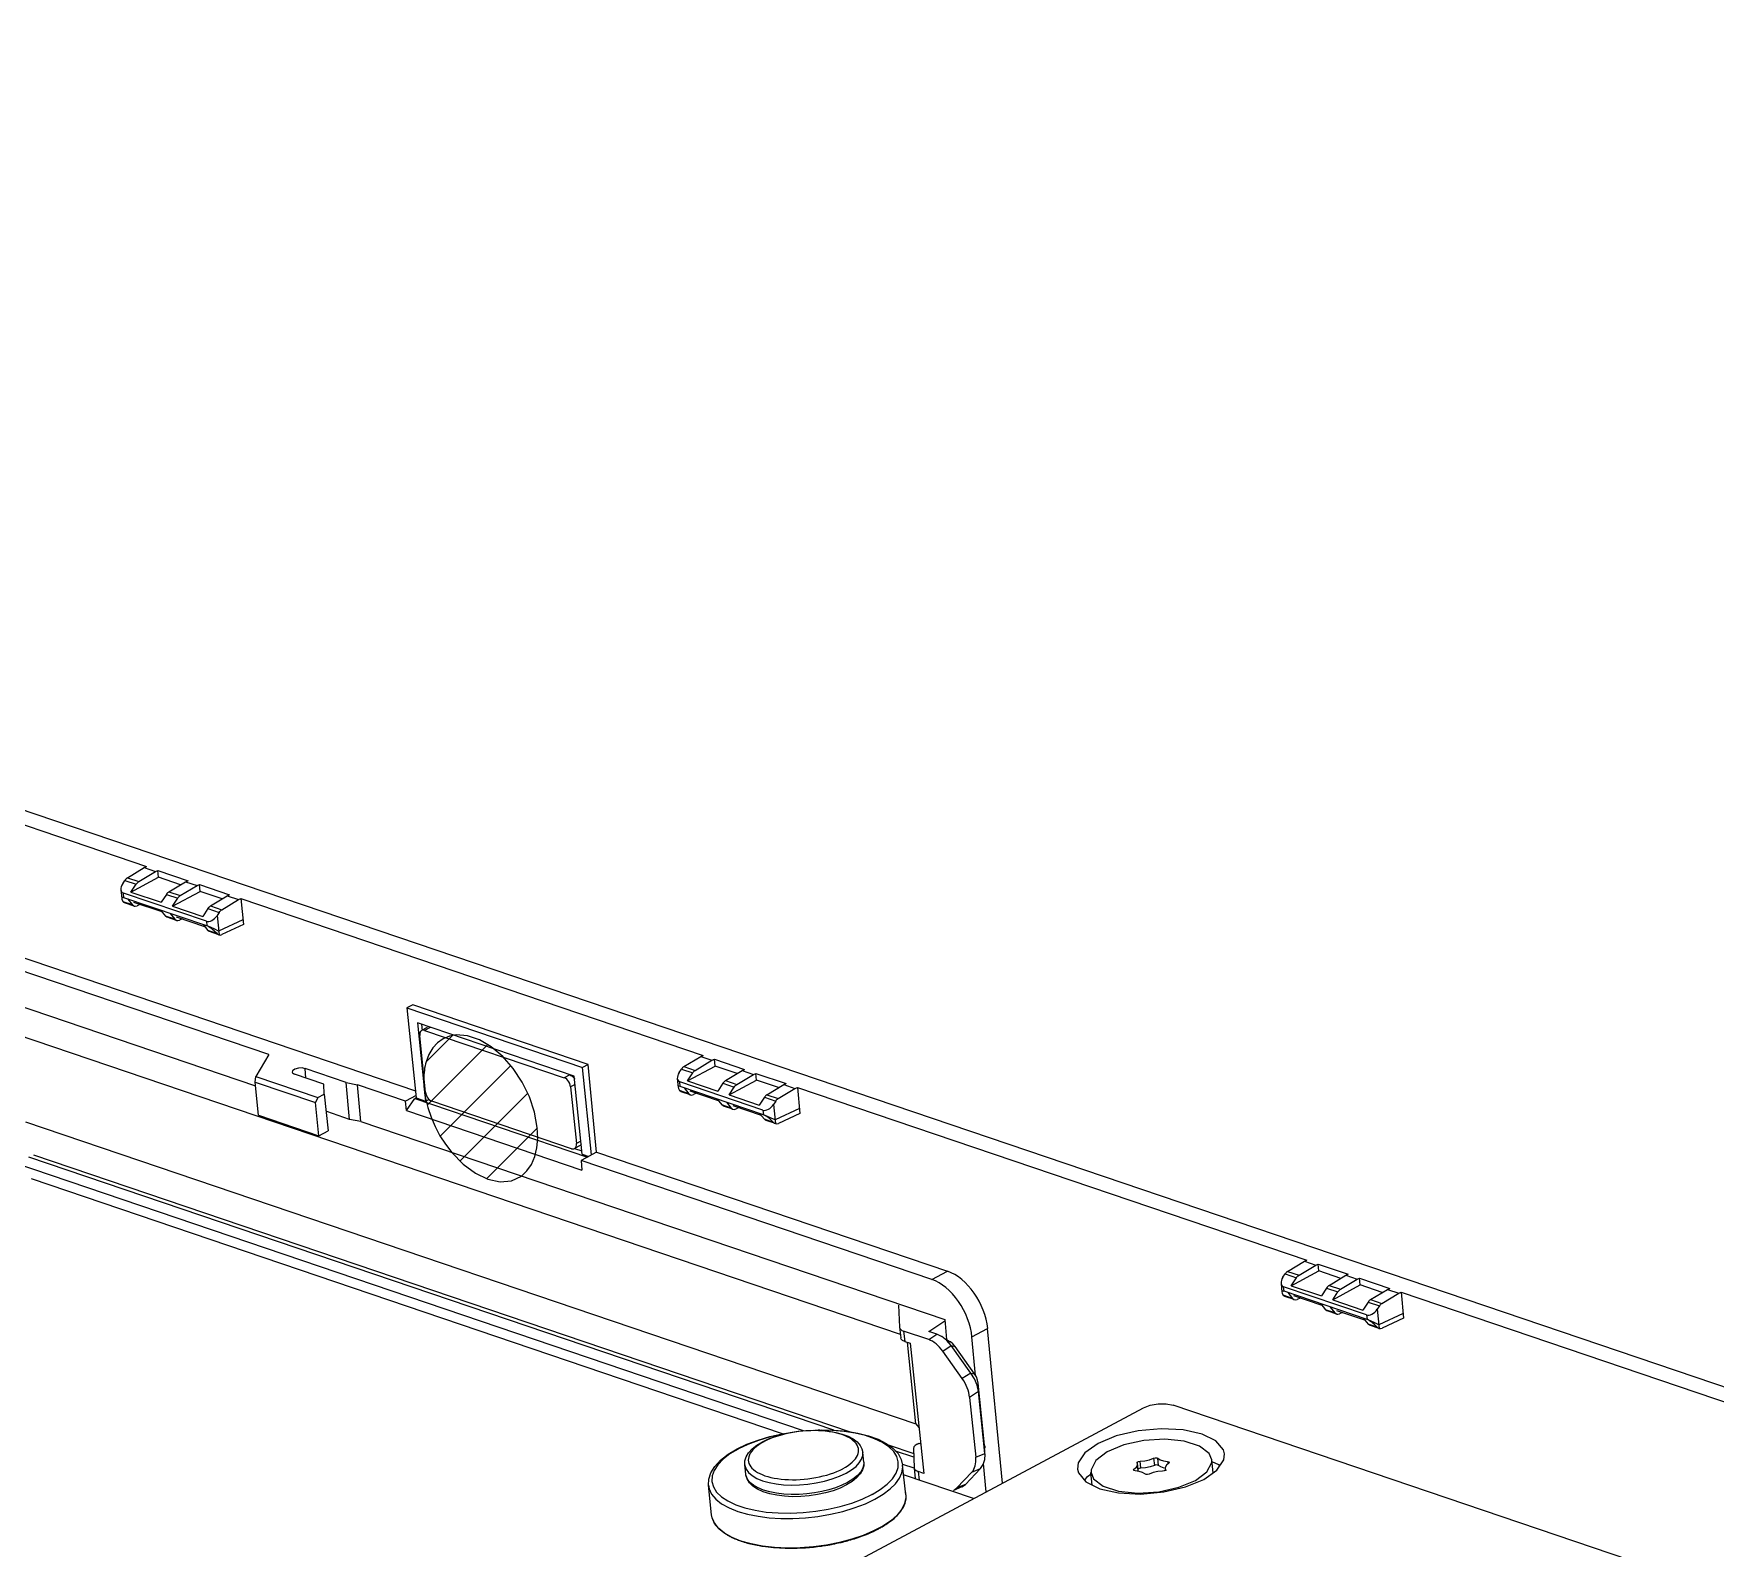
# Model space of a CAD drawing. Header units: millimetres. Extents: x 0 to 594, y 0 to 420.
# Drawn here: x 485.46 to 517.33, y 283.72 to 312.42 of the extents above; entities that cross this region are included whole.
import ezdxf

# ---------------------------------------------------------------- set-up
doc = ezdxf.new("R2010")
doc.units = ezdxf.units.MM
doc.header["$LTSCALE"] = 32.67
doc.layers.get('0').update_dxf_attribs({"linetype": 'CONTINUOUS'})
doc.layers.add('ASSEM_MEM', color=7, linetype='CONTINUOUS')

msp = doc.modelspace()

# ---------------------------------------------------------------- linework, layer by layer
at = {"color": 7, "linetype": 'CONTINUOUS'}
for p, q in [((499.65, 285.889), (499.801, 285.913)), ((498.811, 285.599), (498.817, 285.602)), ((499.297, 285.737), (499.301, 285.739)), ((498.955, 285.12), (498.936, 285.299)), ((501.193, 285.352), (501.174, 285.531)), ((501.193, 285.352), (501.193, 285.312)), ((501.986, 284.731), (501.928, 285.292)), ((498.305, 284.35), (498.247, 284.911)), ((498.96, 285.091), (498.955, 285.12)), ((498.986, 285.027), (498.96, 285.091)), ((499.432, 285.062), (499.493, 285.049)), ((500.799, 285.228), (500.795, 285.226)), ((499.841, 284.696), (499.689, 284.704)), ((500.963, 284.574), (501.164, 284.65)), ((501.164, 284.65), (501.344, 284.735)), ((501.35, 284.738), (501.344, 284.735)), ((501.35, 284.738), (501.505, 284.831)), ((501.404, 284.649), (501.561, 284.742)), ((498.764, 284.543), (498.937, 284.484)), ((498.937, 284.484), (499.131, 284.438)), ((499.131, 284.438), (499.342, 284.405)), ((499.342, 284.405), (499.567, 284.387)), ((499.567, 284.387), (499.801, 284.383)), ((500.518, 284.457), (500.746, 284.51)), ((500.746, 284.51), (500.963, 284.574)), ((501.179, 283.962), (500.962, 283.888)), ((501.377, 284.046), (501.179, 283.962)), ((501.552, 284.14), (501.377, 284.046)), ((499.056, 283.801), (498.864, 283.856)), ((500.962, 283.888), (500.73, 283.827))]:
    msp.add_line(p, q, dxfattribs=at)
for points in [[(498.789, 285.601), (498.978, 285.691), (499.188, 285.769), (499.413, 285.835), (499.65, 285.889)], [(499.668, 285.884), (499.643, 285.88), (499.415, 285.827), (499.198, 285.763), (498.997, 285.687), (498.817, 285.602)], [(499.273, 285.738), (499.389, 285.793), (499.517, 285.84), (499.653, 285.88), (499.797, 285.912), (499.945, 285.935), (500.094, 285.95), (500.243, 285.955), (500.389, 285.951), (500.529, 285.937), (500.661, 285.915), (500.783, 285.883), (500.893, 285.841), (500.988, 285.791), (501.065, 285.732), (501.122, 285.668), (501.157, 285.6), (501.174, 285.531)], [(500.799, 285.228), (500.848, 285.256), (500.895, 285.286), (500.936, 285.316), (500.973, 285.347), (501.005, 285.379), (501.033, 285.412), (501.055, 285.445), (501.073, 285.478), (501.085, 285.511), (501.092, 285.544), (501.093, 285.577), (501.09, 285.609), (501.081, 285.64), (501.066, 285.671), (501.047, 285.701), (501.023, 285.729), (500.993, 285.757), (500.959, 285.783), (500.92, 285.808), (500.877, 285.83), (500.829, 285.852), (500.778, 285.871), (500.723, 285.888), (500.664, 285.903), (500.603, 285.916), (500.538, 285.927), (500.471, 285.935), (500.402, 285.942), (500.331, 285.946), (500.258, 285.947), (500.185, 285.946), (500.111, 285.943), (500.037, 285.938), (499.962, 285.93), (499.888, 285.92), (499.815, 285.908), (499.743, 285.893), (499.673, 285.877), (499.604, 285.858), (499.538, 285.838), (499.473, 285.815), (499.413, 285.792), (499.354, 285.766), (499.301, 285.739)], [(500.127, 285.951), (500.142, 285.952), (500.389, 285.962), (500.63, 285.956), (500.863, 285.935), (501.081, 285.899), (501.282, 285.849), (501.463, 285.783), (501.618, 285.704), (501.745, 285.613), (501.84, 285.511), (501.9, 285.403), (501.928, 285.292)], [(501.505, 284.831), (501.634, 284.931), (501.734, 285.035), (501.804, 285.142), (501.841, 285.249), (501.846, 285.354), (501.818, 285.456), (501.758, 285.553), (501.666, 285.643), (501.545, 285.723), (501.397, 285.794), (501.224, 285.853), (501.03, 285.899), (500.819, 285.932), (500.594, 285.95), (500.36, 285.954), (500.327, 285.953)], [(498.247, 284.911), (498.252, 285.028), (498.291, 285.148), (498.366, 285.27), (498.477, 285.388), (498.619, 285.499), (498.789, 285.601)], [(498.811, 285.599), (498.656, 285.506), (498.527, 285.406), (498.427, 285.302), (498.357, 285.195), (498.32, 285.088), (498.315, 284.983), (498.343, 284.881), (498.403, 284.784), (498.495, 284.694), (498.616, 284.614), (498.764, 284.543)], [(498.936, 285.299), (498.938, 285.373), (498.962, 285.449), (499.008, 285.527), (499.077, 285.603), (499.166, 285.674), (499.273, 285.738)], [(499.297, 285.737), (499.248, 285.709), (499.201, 285.679), (499.16, 285.649), (499.123, 285.617), (499.091, 285.585), (499.063, 285.553), (499.041, 285.52), (499.023, 285.487), (499.011, 285.454), (499.004, 285.421), (499.003, 285.388), (499.006, 285.356), (499.015, 285.324), (499.03, 285.294), (499.049, 285.264), (499.073, 285.235), (499.103, 285.208)], [(498.936, 285.299), (498.938, 285.287), (498.96, 285.22), (499.006, 285.155), (499.074, 285.097), (499.167, 285.042), (499.275, 284.998)], [(500.855, 285.14), (500.958, 285.202), (501.044, 285.269), (501.107, 285.335), (501.15, 285.404), (501.172, 285.473), (501.174, 285.531)], [(501.193, 285.352), (501.19, 285.279), (501.168, 285.204), (501.123, 285.127), (501.056, 285.052), (500.969, 284.982), (500.865, 284.918)], [(501.193, 285.312), (501.176, 285.241), (501.135, 285.169), (501.074, 285.099), (500.987, 285.029), (500.883, 284.966)], [(501.561, 284.742), (501.693, 284.842), (501.794, 284.942), (501.868, 285.045), (501.914, 285.15), (501.93, 285.255), (501.928, 285.292)], [(498.247, 284.911), (498.261, 284.845), (498.308, 284.744), (498.388, 284.649), (498.497, 284.562), (498.641, 284.482), (498.806, 284.416)], [(499.689, 284.704), (499.544, 284.722), (499.409, 284.75), (499.287, 284.788), (499.179, 284.837), (499.09, 284.896), (499.023, 284.961), (498.979, 285.032), (498.957, 285.105), (498.955, 285.12)], [(499.294, 284.819), (499.189, 284.862), (499.1, 284.912), (499.034, 284.966), (498.986, 285.027)], [(499.103, 285.208), (499.137, 285.182), (499.176, 285.157), (499.219, 285.134), (499.268, 285.113), (499.318, 285.094), (499.373, 285.077), (499.432, 285.062)], [(499.275, 284.998), (499.396, 284.964), (499.532, 284.939), (499.672, 284.923), (499.82, 284.917), (499.974, 284.92), (500.132, 284.934), (500.29, 284.957), (500.446, 284.99), (500.592, 285.031), (500.734, 285.083), (500.855, 285.14)], [(500.883, 284.966), (500.776, 284.914), (500.655, 284.866), (500.529, 284.827), (500.396, 284.794), (500.256, 284.768), (500.112, 284.75), (499.966, 284.74), (499.818, 284.738), (499.675, 284.745), (499.539, 284.761), (499.408, 284.786), (499.294, 284.819)], [(499.493, 285.049), (499.558, 285.038), (499.625, 285.029), (499.695, 285.023), (499.765, 285.019), (499.838, 285.017), (499.911, 285.018), (499.985, 285.021), (500.06, 285.027), (500.134, 285.035), (500.208, 285.045), (500.281, 285.057), (500.353, 285.071), (500.423, 285.088), (500.493, 285.106)], [(500.493, 285.106), (500.558, 285.127), (500.623, 285.149), (500.683, 285.173), (500.742, 285.199), (500.795, 285.226)], [(500.865, 284.918), (500.743, 284.86), (500.609, 284.809)], [(498.806, 284.416), (498.987, 284.364), (499.189, 284.324), (499.398, 284.298), (499.618, 284.284), (499.849, 284.284), (500.084, 284.297), (500.323, 284.323), (500.562, 284.364), (500.793, 284.418), (501.012, 284.483), (501.222, 284.563), (501.404, 284.649)], [(500.609, 284.809), (500.464, 284.768), (500.312, 284.735), (500.156, 284.712), (499.998, 284.699), (499.841, 284.696)], [(501.986, 284.731), (501.987, 284.681), (501.965, 284.569), (501.91, 284.458)], [(498.864, 283.856), (498.695, 283.923), (498.554, 284.002), (498.443, 284.091), (498.363, 284.188), (498.316, 284.292), (498.305, 284.35)], [(499.801, 284.383), (500.041, 284.394), (500.281, 284.419), (500.518, 284.457)], [(501.91, 284.458), (501.821, 284.348), (501.701, 284.241), (501.552, 284.14)], [(500.73, 283.827), (500.488, 283.779), (500.238, 283.745), (499.987, 283.726), (499.739, 283.722), (499.498, 283.733), (499.269, 283.76), (499.056, 283.801)]]:
    msp.add_lwpolyline(points, dxfattribs=at)
at = {"layer": 'ASSEM_MEM', "color": 7, "linetype": 'CONTINUOUS'}
for p, q in [((441.911, 312.418), (524.03, 284.559)), ((478.843, 299.606), (487.601, 296.635)), ((472.891, 299.106), (492.697, 292.387)), ((487.238, 296.423), (487.555, 296.615)), ((487.238, 296.423), (487.453, 296.351)), ((487.305, 296.153), (487.828, 296.432)), ((487.453, 296.351), (487.769, 296.543)), ((487.555, 296.615), (487.601, 296.635)), ((487.555, 296.615), (487.769, 296.543)), ((487.769, 296.543), (487.816, 296.562)), ((487.816, 296.562), (488.388, 296.368)), ((487.828, 296.432), (487.816, 296.562)), ((488.246, 296.291), (487.828, 296.432)), ((487.112, 296.196), (487.13, 296.028)), ((487.148, 296.311), (487.189, 296.374)), ((488.733, 295.598), (487.16, 296.131)), ((487.169, 296.045), (487.16, 296.131)), ((487.189, 296.374), (487.404, 296.301)), ((487.305, 296.153), (487.404, 296.301)), ((487.305, 296.153), (487.877, 295.959)), ((487.976, 296.107), (487.877, 295.959)), ((487.976, 296.107), (488.19, 296.035)), ((488.025, 296.157), (488.341, 296.349)), ((488.025, 296.157), (488.239, 296.084)), ((488.092, 295.886), (488.615, 296.165)), ((488.239, 296.084), (488.556, 296.276)), ((488.341, 296.349), (488.388, 296.368)), ((488.341, 296.349), (488.556, 296.276)), ((488.556, 296.276), (488.602, 296.295)), ((488.602, 296.295), (489.174, 296.101)), ((488.615, 296.165), (488.602, 296.295)), ((489.032, 296.024), (488.615, 296.165)), ((488.811, 295.89), (489.128, 296.082)), ((489.128, 296.082), (489.174, 296.101)), ((489.128, 296.082), (489.342, 296.009)), ((487.331, 295.91), (487.156, 295.969)), ((488.742, 295.511), (487.169, 296.045)), ((487.363, 295.887), (487.184, 295.948)), ((487.24, 296.021), (487.331, 295.91)), ((487.893, 295.775), (487.357, 295.957)), ((487.363, 295.887), (487.386, 295.884)), ((487.386, 295.884), (487.419, 295.892)), ((487.474, 295.917), (487.419, 295.892)), ((487.866, 295.809), (487.957, 295.698)), ((488.045, 295.748), (488.135, 295.637)), ((488.092, 295.886), (488.19, 296.035)), ((488.092, 295.886), (488.664, 295.692)), ((488.762, 295.841), (488.664, 295.692)), ((488.762, 295.841), (488.977, 295.768)), ((488.811, 295.89), (489.026, 295.817)), ((488.977, 295.768), (488.935, 295.705)), ((489.026, 295.817), (489.342, 296.009)), ((489.342, 296.009), (489.389, 296.028)), ((489.389, 296.028), (498.147, 293.057)), ((489.389, 296.028), (489.436, 295.536)), ((489.917, 293.072), (482.302, 295.655)), ((488.135, 295.637), (487.957, 295.698)), ((488.167, 295.615), (487.988, 295.675)), ((488.161, 295.684), (488.698, 295.502)), ((488.167, 295.614), (488.191, 295.611)), ((488.191, 295.611), (488.224, 295.619)), ((488.278, 295.645), (488.224, 295.619)), ((488.67, 295.536), (488.761, 295.425)), ((488.733, 295.598), (488.742, 295.511)), ((488.811, 295.485), (488.742, 295.511)), ((488.892, 295.448), (488.811, 295.485)), ((488.965, 295.411), (488.892, 295.448)), ((488.935, 295.705), (488.973, 295.341)), ((489.427, 295.626), (488.965, 295.411)), ((489.436, 295.536), (489.028, 295.346)), ((488.935, 295.366), (488.761, 295.425)), ((488.971, 295.342), (488.793, 295.402)), ((488.935, 295.366), (488.954, 295.35)), ((488.954, 295.35), (488.971, 295.342)), ((488.971, 295.342), (488.973, 295.341)), ((488.973, 295.341), (489, 295.338)), ((489, 295.338), (489.028, 295.346)), ((482.367, 294.956), (489.665, 292.481)), ((492.643, 294.015), (492.534, 293.957)), ((492.534, 293.957), (495.859, 292.829)), ((492.534, 293.957), (492.711, 292.254)), ((495.968, 292.887), (492.643, 294.015)), ((495.703, 292.666), (492.736, 293.672)), ((492.736, 293.672), (492.889, 292.193)), ((492.812, 293.647), (492.824, 293.531)), ((492.917, 293.585), (492.813, 293.53)), ((492.973, 293.588), (492.869, 293.532)), ((492.869, 293.532), (495.515, 292.635)), ((485.132, 293.46), (501.884, 287.777)), ((492.887, 292.358), (492.776, 293.434)), ((492.896, 292.933), (493.401, 293.438)), ((492.917, 292.114), (494.068, 293.265)), ((489.917, 293.072), (489.673, 292.655)), ((495.968, 292.887), (495.859, 292.829)), ((496.128, 291.223), (495.968, 292.887)), ((497.784, 292.846), (498.101, 293.038)), ((497.999, 292.773), (498.315, 292.965)), ((498.101, 293.038), (498.147, 293.057)), ((498.101, 293.038), (498.315, 292.965)), ((498.315, 292.965), (498.362, 292.984)), ((498.362, 292.984), (498.934, 292.79)), ((498.374, 292.854), (498.362, 292.984)), ((489.657, 292.55), (489.673, 292.655)), ((489.673, 292.655), (490.846, 292.257)), ((490.961, 292.512), (490.404, 292.701)), ((491.384, 292.544), (490.605, 292.809)), ((490.621, 292.627), (490.605, 292.809)), ((493.167, 291.524), (494.506, 292.863)), ((495.619, 292.69), (495.515, 292.635)), ((495.857, 291.186), (495.703, 292.666)), ((496.031, 291.171), (495.859, 292.829)), ((497.658, 292.618), (497.676, 292.45)), ((497.694, 292.734), (497.735, 292.797)), ((497.735, 292.797), (497.95, 292.724)), ((497.784, 292.846), (497.999, 292.773)), ((497.851, 292.575), (498.374, 292.854)), ((497.851, 292.575), (497.95, 292.724)), ((497.851, 292.575), (498.423, 292.381)), ((498.792, 292.713), (498.374, 292.854)), ((498.571, 292.579), (498.887, 292.771)), ((498.571, 292.579), (498.785, 292.506)), ((498.638, 292.308), (499.161, 292.588)), ((498.785, 292.506), (499.102, 292.698)), ((498.887, 292.771), (498.934, 292.79)), ((498.887, 292.771), (499.102, 292.698)), ((499.102, 292.698), (499.148, 292.717)), ((499.148, 292.717), (499.72, 292.523)), ((499.161, 292.588), (499.148, 292.717)), ((499.578, 292.446), (499.161, 292.588)), ((489.657, 292.55), (490.801, 292.162)), ((489.722, 291.923), (489.657, 292.55)), ((490.846, 292.257), (490.801, 292.162)), ((490.846, 292.257), (490.968, 292.322)), ((490.968, 292.322), (490.961, 292.512)), ((490.968, 292.322), (491.04, 291.627)), ((491.384, 292.544), (491.597, 292.502)), ((491.448, 291.845), (491.384, 292.544)), ((492.509, 292.193), (491.597, 292.502)), ((491.661, 291.803), (491.597, 292.502)), ((492.706, 292.298), (492.509, 292.193)), ((492.525, 292.013), (492.686, 292.24)), ((492.711, 292.254), (492.686, 292.24)), ((492.686, 292.24), (495.957, 291.131)), ((492.711, 292.254), (492.889, 292.193)), ((493.537, 291.054), (494.825, 292.342)), ((495.72, 292.508), (495.636, 292.464)), ((495.636, 292.464), (495.747, 291.388)), ((497.877, 292.332), (497.702, 292.392)), ((499.279, 292.02), (497.706, 292.554)), ((497.715, 292.467), (497.706, 292.554)), ((499.288, 291.934), (497.715, 292.467)), ((497.909, 292.31), (497.73, 292.37)), ((497.786, 292.443), (497.877, 292.332)), ((498.439, 292.197), (497.903, 292.38)), ((497.909, 292.31), (497.932, 292.306)), ((497.932, 292.306), (497.965, 292.315)), ((498.02, 292.34), (497.965, 292.315)), ((498.522, 292.53), (498.423, 292.381)), ((498.522, 292.53), (498.736, 292.457)), ((498.638, 292.308), (498.736, 292.457)), ((498.638, 292.308), (499.21, 292.114)), ((499.308, 292.263), (499.21, 292.114)), ((499.308, 292.263), (499.523, 292.19)), ((499.357, 292.312), (499.674, 292.504)), ((499.357, 292.312), (499.572, 292.239)), ((499.572, 292.239), (499.888, 292.431)), ((499.674, 292.504), (499.72, 292.523)), ((499.674, 292.504), (499.888, 292.431)), ((499.888, 292.431), (499.935, 292.451)), ((499.935, 292.451), (509.587, 289.176)), ((499.935, 292.451), (499.982, 291.958)), ((489.722, 291.923), (490.866, 291.534)), ((490.866, 291.534), (490.801, 292.162)), ((491.448, 291.845), (491.015, 291.992)), ((492.525, 292.013), (492.509, 292.193)), ((492.525, 292.013), (495.85, 290.885)), ((492.889, 292.193), (492.959, 292.23)), ((495.654, 291.29), (493.009, 292.187)), ((498.412, 292.231), (498.503, 292.12)), ((498.681, 292.059), (498.503, 292.12)), ((498.713, 292.037), (498.534, 292.097)), ((498.591, 292.17), (498.681, 292.059)), ((498.707, 292.107), (499.244, 291.925)), ((498.713, 292.037), (498.737, 292.033)), ((498.737, 292.033), (498.77, 292.042)), ((498.824, 292.067), (498.77, 292.042)), ((499.216, 291.958), (499.307, 291.847)), ((499.279, 292.02), (499.288, 291.934)), ((499.357, 291.907), (499.288, 291.934)), ((499.523, 292.19), (499.481, 292.127)), ((499.481, 292.127), (499.519, 291.764)), ((499.973, 292.048), (499.511, 291.834)), ((499.982, 291.958), (499.574, 291.769)), ((485.304, 291.799), (502.178, 286.074)), ((490.866, 291.534), (491.04, 291.627)), ((491.661, 291.803), (491.448, 291.845)), ((491.661, 291.803), (502.726, 288.05)), ((494.043, 290.72), (495.006, 291.683)), ((499.481, 291.788), (499.307, 291.847)), ((499.517, 291.764), (499.339, 291.825)), ((499.438, 291.871), (499.357, 291.907)), ((499.511, 291.834), (499.438, 291.871)), ((499.481, 291.788), (499.5, 291.773)), ((499.5, 291.773), (499.517, 291.764)), ((499.517, 291.764), (499.519, 291.764)), ((499.519, 291.764), (499.546, 291.761)), ((499.546, 291.761), (499.574, 291.769)), ((500.051, 285.943), (483.74, 291.477)), ((495.815, 291.347), (495.711, 291.292)), ((495.712, 291.296), (495.85, 291.249)), ((495.831, 291.432), (495.747, 291.388)), ((500.625, 285.956), (485.368, 291.132)), ((485.46, 291.174), (500.931, 285.924)), ((496.128, 291.223), (495.833, 291.065)), ((502.483, 288.809), (495.833, 291.065)), ((495.833, 291.065), (495.85, 290.885)), ((495.857, 291.186), (495.981, 291.144)), ((496.128, 291.223), (502.778, 288.967)), ((499.652, 285.889), (485.417, 290.718)), ((509.224, 288.965), (509.541, 289.157)), ((509.439, 288.892), (509.755, 289.084)), ((509.541, 289.157), (509.587, 289.176)), ((509.541, 289.157), (509.755, 289.084)), ((509.755, 289.084), (509.801, 289.103)), ((509.801, 289.103), (510.373, 288.909)), ((509.814, 288.974), (509.801, 289.103)), ((502.483, 288.809), (502.778, 288.967)), ((509.098, 288.737), (509.115, 288.57)), ((509.133, 288.853), (509.175, 288.916)), ((509.175, 288.916), (509.389, 288.843)), ((509.224, 288.965), (509.439, 288.892)), ((509.291, 288.694), (509.814, 288.974)), ((509.291, 288.694), (509.389, 288.843)), ((510.231, 288.832), (509.814, 288.974)), ((510.011, 288.698), (510.327, 288.89)), ((510.225, 288.625), (510.542, 288.817)), ((510.327, 288.89), (510.373, 288.909)), ((510.327, 288.89), (510.542, 288.817)), ((510.542, 288.817), (510.588, 288.837)), ((510.588, 288.837), (511.16, 288.643)), ((510.6, 288.707), (510.588, 288.837)), ((509.317, 288.451), (509.142, 288.511)), ((510.719, 288.139), (509.146, 288.673)), ((509.155, 288.587), (509.146, 288.673)), ((510.728, 288.053), (509.155, 288.587)), ((509.348, 288.429), (509.17, 288.49)), ((509.226, 288.562), (509.317, 288.451)), ((509.291, 288.694), (509.863, 288.5)), ((509.879, 288.317), (509.342, 288.499)), ((509.348, 288.429), (509.372, 288.425)), ((509.372, 288.425), (509.405, 288.434)), ((509.459, 288.459), (509.405, 288.434)), ((509.961, 288.649), (509.863, 288.5)), ((509.961, 288.649), (510.176, 288.576)), ((510.011, 288.698), (510.225, 288.625)), ((510.077, 288.427), (510.6, 288.707)), ((510.077, 288.427), (510.176, 288.576)), ((510.077, 288.427), (510.649, 288.233)), ((511.018, 288.565), (510.6, 288.707)), ((510.797, 288.431), (511.114, 288.623)), ((510.797, 288.431), (511.011, 288.359)), ((511.011, 288.359), (511.328, 288.551)), ((511.114, 288.623), (511.16, 288.643)), ((511.114, 288.623), (511.328, 288.551)), ((511.328, 288.551), (511.374, 288.57)), ((511.374, 288.57), (520.061, 285.623)), ((511.374, 288.57), (511.422, 288.077)), ((501.852, 288.326), (501.87, 287.909)), ((509.852, 288.35), (509.942, 288.239)), ((510.121, 288.179), (509.942, 288.239)), ((510.153, 288.156), (509.974, 288.217)), ((510.03, 288.289), (510.121, 288.179)), ((510.147, 288.226), (510.683, 288.044)), ((510.153, 288.156), (510.177, 288.153)), ((510.177, 288.153), (510.209, 288.161)), ((510.264, 288.186), (510.209, 288.161)), ((510.748, 288.382), (510.649, 288.233)), ((510.719, 288.139), (510.728, 288.053)), ((510.748, 288.382), (510.962, 288.309)), ((510.962, 288.309), (510.921, 288.246)), ((510.921, 288.246), (510.958, 287.883)), ((511.413, 288.167), (510.951, 287.953)), ((501.87, 287.909), (501.871, 287.905)), ((501.871, 287.905), (501.891, 287.705)), ((502.422, 287.672), (501.947, 287.833)), ((501.947, 287.833), (501.967, 287.639)), ((502.422, 287.827), (502.728, 288.028)), ((502.578, 287.774), (502.422, 287.827)), ((502.726, 288.05), (502.76, 287.675)), ((503.241, 287.722), (503.539, 287.882)), ((503.821, 284.955), (503.539, 287.882)), ((510.656, 288.077), (510.747, 287.966)), ((510.797, 288.026), (510.728, 288.053)), ((510.921, 287.907), (510.747, 287.966)), ((510.957, 287.883), (510.778, 287.944)), ((510.878, 287.99), (510.797, 288.026)), ((510.951, 287.953), (510.878, 287.99)), ((510.921, 287.907), (510.939, 287.892)), ((510.939, 287.892), (510.957, 287.883)), ((510.957, 287.883), (510.958, 287.883)), ((510.958, 287.883), (510.985, 287.88)), ((510.985, 287.88), (511.014, 287.888)), ((511.422, 288.077), (511.014, 287.888)), ((501.967, 287.639), (502.071, 287.603)), ((502.178, 286.074), (502.017, 287.621)), ((502.071, 287.603), (502.327, 285.135)), ((502.422, 287.672), (502.578, 287.774)), ((502.663, 287.734), (502.578, 287.774)), ((502.688, 287.454), (502.849, 287.56)), ((502.76, 287.675), (502.83, 287.633)), ((502.849, 287.56), (502.922, 287.543)), ((503.218, 287.037), (502.849, 287.56)), ((503.292, 287.021), (502.922, 287.543)), ((503.308, 286.993), (503.241, 287.722)), ((503.057, 286.932), (502.688, 287.454)), ((503.218, 287.037), (503.057, 286.932)), ((503.218, 287.037), (503.292, 287.021)), ((503.482, 285.67), (503.361, 286.844)), ((503.366, 286.69), (503.361, 286.844)), ((503.366, 286.69), (503.195, 286.578)), ((503.195, 286.578), (503.312, 285.444)), ((503.488, 285.517), (503.366, 286.69)), ((493.773, 279.584), (506.49, 286.381)), ((523.855, 280.732), (507.053, 286.432)), ((502.178, 286.074), (502.236, 286.008)), ((506.389, 285.943), (505.975, 285.846)), ((501.653, 285.679), (502.137, 285.515)), ((502.139, 285.443), (501.794, 285.56)), ((502.133, 285.61), (502.146, 285.24)), ((502.203, 285.694), (502.236, 285.711)), ((502.236, 285.711), (502.268, 285.7)), ((503.484, 285.65), (503.482, 285.67)), ((503.488, 285.517), (503.482, 285.67)), ((503.484, 285.65), (503.485, 285.618)), ((505.975, 285.846), (505.631, 285.703)), ((508.025, 285.508), (508.006, 285.583)), ((502.145, 285.233), (501.932, 285.305)), ((502.146, 285.24), (502.147, 285.237)), ((502.147, 285.237), (502.167, 285.038)), ((503.121, 284.929), (503.405, 285.23)), ((503.241, 285.161), (503.405, 285.23)), ((503.312, 285.444), (503.488, 285.517)), ((503.511, 284.789), (503.462, 285.327)), ((503.489, 285.498), (503.488, 285.517)), ((505.252, 285.335), (505.24, 285.22)), ((506.372, 285.337), (506.386, 285.202)), ((506.379, 285.315), (506.372, 285.337)), ((506.378, 285.297), (506.379, 285.315)), ((506.393, 285.18), (506.379, 285.314)), ((506.397, 285.363), (506.428, 285.368)), ((506.428, 285.368), (506.52, 285.375)), ((506.442, 285.233), (506.428, 285.368)), ((506.533, 285.241), (506.442, 285.233)), ((506.621, 285.26), (506.533, 285.241)), ((506.698, 285.289), (506.621, 285.26)), ((506.684, 285.423), (506.698, 285.289)), ((506.726, 285.297), (506.698, 285.289)), ((506.756, 285.296), (506.726, 285.297)), ((506.777, 285.288), (506.756, 285.296)), ((506.777, 285.288), (506.763, 285.423)), ((506.822, 285.259), (506.777, 285.288)), ((506.885, 285.239), (506.822, 285.259)), ((506.871, 285.373), (506.948, 285.363)), ((506.906, 285.211), (506.904, 285.234)), ((506.904, 285.234), (506.911, 285.212)), ((506.948, 285.363), (506.952, 285.329)), ((507.81, 285.149), (507.785, 285.393)), ((507.788, 285.365), (507.911, 285.303)), ((507.911, 285.303), (507.934, 285.276)), ((503.272, 284.661), (501.946, 285.111)), ((502.327, 285.135), (502.222, 285.17)), ((502.222, 285.17), (502.239, 285.011)), ((502.956, 284.861), (503.241, 285.161)), ((503.121, 284.929), (502.956, 284.861)), ((503.051, 284.882), (503.121, 284.929)), ((505.24, 285.22), (505.259, 285.145)), ((505.259, 285.145), (505.4, 284.976)), ((505.377, 285.003), (505.429, 285.081)), ((505.4, 284.976), (505.662, 284.845)), ((505.429, 285.081), (505.5, 285.13)), ((505.522, 284.915), (505.497, 285.156)), ((506.31, 285.192), (506.301, 285.202)), ((506.335, 285.186), (506.31, 285.192)), ((506.314, 285.195), (506.312, 285.218)), ((506.412, 285.175), (506.335, 285.186)), ((506.855, 285.181), (506.763, 285.173)), ((506.886, 285.186), (506.855, 285.181)), ((506.911, 285.212), (506.913, 285.187)), ((507.162, 284.873), (507.479, 285.004)), ((507.479, 285.004), (507.695, 285.167)), ((507.633, 285.024), (507.882, 285.199)), ((503.051, 284.882), (502.889, 284.814)), ((502.889, 284.814), (502.956, 284.861)), ((505.662, 284.845), (506.02, 284.766)), ((506.018, 284.802), (506.385, 284.765)), ((506.02, 284.766), (506.438, 284.745)), ((506.438, 284.745), (506.875, 284.785)), ((501.421, 284.061), (501.434, 284.068)), ((501.578, 284.149), (501.59, 284.156)), ((498.859, 283.857), (498.868, 283.854)), ((498.956, 283.826), (498.971, 283.822)), ((499.234, 283.764), (499.257, 283.76)), ((499.257, 283.76), (499.274, 283.758)), ((500.545, 283.785), (500.559, 283.788)), ((500.559, 283.788), (500.578, 283.792)), ((500.578, 283.792), (500.597, 283.795)), ((500.597, 283.795), (500.62, 283.8)), ((500.62, 283.8), (500.644, 283.805)), ((500.644, 283.805), (500.657, 283.807)), ((500.657, 283.807), (500.682, 283.812)), ((500.682, 283.812), (500.713, 283.819)), ((500.84, 283.85), (500.857, 283.854)), ((500.857, 283.854), (500.881, 283.861)), ((500.881, 283.861), (500.911, 283.869))]:
    msp.add_line(p, q, dxfattribs=at)
for points in [[(487.238, 296.423), (487.224, 296.413), (487.212, 296.403), (487.201, 296.39), (487.189, 296.374)], [(487.404, 296.301), (487.415, 296.317), (487.427, 296.33), (487.439, 296.341), (487.453, 296.351)], [(488.025, 296.157), (488.011, 296.147), (487.999, 296.136), (487.987, 296.123), (487.976, 296.107)], [(488.19, 296.035), (488.202, 296.051), (488.213, 296.063), (488.225, 296.074), (488.239, 296.084)], [(487.169, 296.045), (487.131, 296.055), (487.134, 296.045), (487.138, 296.042)], [(487.184, 295.948), (487.169, 295.956), (487.156, 295.969)], [(487.331, 295.91), (487.356, 295.89), (487.363, 295.887)], [(488.811, 295.89), (488.797, 295.88), (488.785, 295.869), (488.774, 295.857), (488.762, 295.841)], [(488.977, 295.768), (488.988, 295.784), (489, 295.796), (489.011, 295.807), (489.026, 295.817)], [(487.988, 295.675), (487.982, 295.678), (487.957, 295.698)], [(488.135, 295.637), (488.16, 295.617), (488.167, 295.614)], [(488.793, 295.402), (488.786, 295.405), (488.761, 295.425)], [(492.813, 293.53), (492.806, 293.525), (492.791, 293.51), (492.781, 293.489), (492.776, 293.463), (492.776, 293.434)], [(492.869, 293.532), (492.846, 293.537), (492.824, 293.535), (492.813, 293.53)], [(493.469, 293.447), (493.338, 293.424), (493.218, 293.374), (493.112, 293.298), (493.022, 293.199), (492.95, 293.077), (492.896, 292.935)], [(495.005, 291.691), (494.953, 291.979), (494.856, 292.27), (494.719, 292.552), (494.547, 292.811), (494.349, 293.038), (494.132, 293.222), (493.907, 293.355), (493.682, 293.431), (493.469, 293.447)], [(492.896, 292.935), (492.886, 292.896), (492.877, 292.857), (492.87, 292.817), (492.864, 292.776), (492.859, 292.734), (492.855, 292.691)], [(490.562, 292.823), (490.481, 292.815), (490.409, 292.794), (490.366, 292.762), (490.36, 292.74)], [(490.36, 292.74), (490.364, 292.727), (490.404, 292.701)], [(490.562, 292.823), (490.582, 292.815), (490.605, 292.809)], [(492.855, 292.691), (492.853, 292.647), (492.851, 292.603), (492.852, 292.558), (492.853, 292.512), (492.856, 292.466), (492.86, 292.419)], [(495.636, 292.464), (495.63, 292.495), (495.619, 292.526), (495.604, 292.556), (495.585, 292.583), (495.563, 292.605), (495.539, 292.623), (495.515, 292.635)], [(495.619, 292.69), (495.643, 292.679), (495.667, 292.661), (495.689, 292.638), (495.708, 292.611), (495.709, 292.608)], [(497.784, 292.846), (497.77, 292.836), (497.758, 292.825), (497.747, 292.813), (497.735, 292.797)], [(497.95, 292.724), (497.961, 292.74), (497.973, 292.752), (497.985, 292.763), (497.999, 292.773)], [(498.571, 292.579), (498.557, 292.569), (498.545, 292.558), (498.533, 292.546), (498.522, 292.53)], [(492.86, 292.419), (492.861, 292.41), (492.862, 292.4), (492.864, 292.391), (492.865, 292.377), (492.867, 292.367), (492.868, 292.355)], [(492.868, 292.355), (492.87, 292.341), (492.873, 292.322), (492.876, 292.303), (492.879, 292.288), (492.882, 292.269), (492.886, 292.248)], [(492.886, 292.248), (492.93, 292.068), (492.991, 291.889), (493.069, 291.707), (493.16, 291.536), (493.264, 291.374), (493.382, 291.219)], [(492.887, 292.358), (492.893, 292.327), (492.904, 292.296), (492.92, 292.266), (492.939, 292.239), (492.961, 292.216), (492.984, 292.199), (493.009, 292.187)], [(497.715, 292.467), (497.677, 292.477), (497.68, 292.467), (497.684, 292.465)], [(497.73, 292.37), (497.715, 292.378), (497.702, 292.392)], [(497.877, 292.332), (497.902, 292.312), (497.909, 292.31)], [(498.736, 292.457), (498.748, 292.473), (498.759, 292.485), (498.771, 292.496), (498.785, 292.506)], [(499.357, 292.312), (499.343, 292.302), (499.331, 292.291), (499.32, 292.279), (499.308, 292.263)], [(498.534, 292.097), (498.528, 292.1), (498.503, 292.12)], [(498.681, 292.059), (498.706, 292.04), (498.713, 292.037)], [(499.523, 292.19), (499.534, 292.206), (499.546, 292.219), (499.558, 292.229), (499.572, 292.239)], [(494.703, 290.771), (494.808, 290.867), (494.893, 290.989), (494.958, 291.139), (494.998, 291.306), (495.014, 291.49), (495.005, 291.691)], [(499.339, 291.825), (499.332, 291.827), (499.307, 291.847)], [(495.654, 291.29), (495.678, 291.285), (495.699, 291.287), (495.711, 291.292)], [(495.711, 291.292), (495.718, 291.296), (495.733, 291.312), (495.743, 291.333), (495.748, 291.359), (495.747, 291.388)], [(495.838, 291.369), (495.837, 291.367), (495.822, 291.352), (495.815, 291.347)], [(493.382, 291.219), (493.599, 290.996), (493.831, 290.824), (494.069, 290.712), (494.303, 290.663), (494.516, 290.683), (494.703, 290.771)], [(509.224, 288.965), (509.21, 288.955), (509.198, 288.944), (509.187, 288.932), (509.175, 288.916)], [(509.389, 288.843), (509.401, 288.859), (509.412, 288.871), (509.424, 288.882), (509.439, 288.892)], [(509.155, 288.587), (509.117, 288.596), (509.12, 288.586), (509.124, 288.584)], [(509.17, 288.49), (509.155, 288.497), (509.142, 288.511)], [(509.317, 288.451), (509.342, 288.432), (509.348, 288.429)], [(510.011, 288.698), (509.996, 288.688), (509.984, 288.677), (509.973, 288.665), (509.961, 288.649)], [(510.176, 288.576), (510.188, 288.592), (510.199, 288.605), (510.211, 288.615), (510.225, 288.625)], [(510.797, 288.431), (510.783, 288.421), (510.771, 288.411), (510.76, 288.398), (510.748, 288.382)], [(509.974, 288.217), (509.967, 288.219), (509.942, 288.239)], [(510.121, 288.179), (510.146, 288.159), (510.153, 288.156)], [(510.962, 288.309), (510.974, 288.325), (510.985, 288.338), (510.997, 288.348), (511.011, 288.359)], [(510.778, 287.944), (510.772, 287.946), (510.747, 287.966)], [(501.967, 287.639), (501.926, 287.657), (501.9, 287.681), (501.891, 287.705)], [(502.849, 287.56), (502.765, 287.655), (502.672, 287.728), (502.663, 287.734)], [(502.922, 287.543), (502.882, 287.591), (502.836, 287.628), (502.829, 287.633)], [(503.366, 286.69), (503.338, 286.809), (503.288, 286.927), (503.218, 287.037)], [(503.361, 286.844), (503.349, 286.904), (503.325, 286.964), (503.292, 287.021)], [(506.49, 286.381), (506.616, 286.43), (506.77, 286.457), (506.924, 286.458), (507.053, 286.432)], [(508.006, 285.583), (507.864, 285.752), (507.602, 285.882), (507.244, 285.962), (506.826, 285.983), (506.389, 285.943)], [(502.203, 285.694), (502.165, 285.668), (502.141, 285.639), (502.133, 285.61)], [(505.631, 285.703), (505.382, 285.529), (505.252, 285.335)], [(507.785, 285.393), (507.736, 285.512), (507.556, 285.652), (507.264, 285.746), (506.898, 285.783), (506.501, 285.759), (506.12, 285.676), (505.804, 285.545)], [(502.147, 285.237), (502.156, 285.213), (502.182, 285.189), (502.222, 285.17)], [(503.405, 285.23), (503.455, 285.305), (503.484, 285.403), (503.489, 285.498)], [(505.804, 285.545), (505.587, 285.381), (505.498, 285.204), (505.498, 285.156)], [(506.312, 285.218), (506.357, 285.256), (506.378, 285.297)], [(506.372, 285.337), (506.375, 285.351), (506.397, 285.363)], [(506.442, 285.233), (506.411, 285.228), (506.389, 285.216)], [(506.52, 285.375), (506.608, 285.395), (506.684, 285.423)], [(506.684, 285.423), (506.712, 285.431), (506.743, 285.431), (506.763, 285.423)], [(506.763, 285.423), (506.808, 285.394), (506.871, 285.373)], [(506.971, 285.331), (506.925, 285.292), (506.905, 285.251), (506.904, 285.234)], [(506.948, 285.363), (506.973, 285.357), (506.982, 285.346)], [(506.982, 285.346), (506.982, 285.344), (506.971, 285.331)], [(507.695, 285.167), (507.785, 285.344), (507.785, 285.393)], [(507.882, 285.199), (508.012, 285.393), (508.025, 285.508)], [(505.498, 285.156), (505.546, 285.036), (505.727, 284.896), (506.018, 284.802)], [(506.301, 285.202), (506.301, 285.204), (506.312, 285.218)], [(506.52, 285.126), (506.475, 285.155), (506.412, 285.175)], [(506.599, 285.125), (506.571, 285.117), (506.54, 285.118), (506.52, 285.126)], [(506.763, 285.173), (506.675, 285.154), (506.599, 285.125)], [(506.875, 284.785), (507.289, 284.882), (507.633, 285.024)], [(506.911, 285.212), (506.908, 285.198), (506.886, 285.186)], [(501.948, 284.51), (501.958, 284.53), (501.967, 284.552), (501.975, 284.575), (501.982, 284.598), (501.987, 284.621), (501.992, 284.646)], [(501.992, 284.646), (501.994, 284.669), (501.995, 284.694), (501.994, 284.72), (501.991, 284.745), (501.986, 284.769), (501.98, 284.795)], [(506.385, 284.765), (506.782, 284.79), (507.162, 284.873)], [(501.626, 284.179), (501.663, 284.205), (501.699, 284.231), (501.733, 284.258), (501.765, 284.285), (501.795, 284.312), (501.823, 284.34)], [(501.823, 284.34), (501.849, 284.368), (501.873, 284.396), (501.895, 284.424), (501.915, 284.453), (501.933, 284.481), (501.948, 284.51)], [(498.332, 284.264), (498.346, 284.229), (498.365, 284.195), (498.388, 284.159), (498.414, 284.127), (498.446, 284.093), (498.481, 284.06)], [(498.481, 284.06), (498.486, 284.056), (498.495, 284.049), (498.5, 284.044), (498.509, 284.038), (498.515, 284.033), (498.525, 284.025)], [(498.525, 284.025), (498.534, 284.019), (498.543, 284.012), (498.553, 284.006), (498.562, 283.999), (498.572, 283.993), (498.583, 283.986)], [(498.583, 283.986), (498.597, 283.977), (498.611, 283.969), (498.629, 283.959), (498.643, 283.951), (498.658, 283.943), (498.677, 283.933)], [(501.115, 283.933), (501.169, 283.953), (501.222, 283.973), (501.274, 283.994), (501.324, 284.016), (501.373, 284.038), (501.421, 284.061)], [(501.434, 284.068), (501.444, 284.073), (501.453, 284.078), (501.462, 284.083), (501.475, 284.09)], [(501.475, 284.09), (501.489, 284.097), (501.506, 284.107), (501.524, 284.116), (501.541, 284.126), (501.557, 284.136), (501.578, 284.149)], [(501.59, 284.156), (501.598, 284.161), (501.606, 284.166), (501.614, 284.171), (501.626, 284.179)], [(498.677, 283.933), (498.681, 283.931), (498.689, 283.927), (498.693, 283.925), (498.701, 283.922), (498.705, 283.92), (498.713, 283.916)], [(498.713, 283.916), (498.725, 283.91), (498.737, 283.905), (498.75, 283.899), (498.762, 283.894), (498.775, 283.889), (498.79, 283.883)], [(498.79, 283.883), (498.799, 283.879), (498.812, 283.874), (498.821, 283.871), (498.834, 283.866), (498.843, 283.863), (498.859, 283.857)], [(498.868, 283.854), (498.882, 283.85), (498.896, 283.845), (498.91, 283.84), (498.924, 283.836), (498.939, 283.832), (498.956, 283.826)], [(498.971, 283.822), (498.981, 283.819), (498.991, 283.817), (499.001, 283.814), (499.016, 283.81)], [(499.016, 283.81), (499.047, 283.802), (499.078, 283.795), (499.109, 283.788), (499.141, 283.781), (499.174, 283.775), (499.207, 283.769)], [(499.207, 283.769), (499.212, 283.768), (499.234, 283.764)], [(499.274, 283.758), (499.377, 283.744), (499.483, 283.733), (499.593, 283.725), (499.704, 283.721), (499.817, 283.719), (499.931, 283.721)], [(499.931, 283.721), (500.008, 283.724), (500.085, 283.729), (500.162, 283.735), (500.239, 283.742), (500.316, 283.751), (500.393, 283.761)], [(500.393, 283.761), (500.412, 283.764), (500.438, 283.768), (500.463, 283.772), (500.488, 283.776), (500.513, 283.78), (500.545, 283.785)], [(500.713, 283.819), (500.737, 283.825), (500.761, 283.83), (500.786, 283.836), (500.81, 283.842), (500.84, 283.85)], [(500.911, 283.869), (500.946, 283.879), (500.98, 283.889), (501.014, 283.9), (501.048, 283.911), (501.082, 283.922), (501.115, 283.933)]]:
    msp.add_lwpolyline(points, dxfattribs=at)
for centre, major_axis, ratio, start_param, end_param in [((487.255, 296.275), (0.12, 0.129), 0.609038, 1.838053, 3.408849), ((487.294, 295.891), (-0.161, 0.153), 0.241386, 5.802012, 7.090597), ((488.828, 295.741), (0.12, 0.129), 0.609038, 3.408849, 4.979645), ((488.867, 295.358), (-0.161, 0.153), 0.241386, 4.513427, 5.802012), ((497.801, 292.697), (0.12, 0.129), 0.609038, 1.838053, 3.408849), ((497.84, 292.314), (-0.161, 0.153), 0.241386, 5.802012, 7.090597), ((499.374, 292.164), (0.12, 0.129), 0.609038, 3.408849, 4.979645), ((499.413, 291.78), (-0.161, 0.153), 0.241386, 4.513427, 5.802012), ((502.562, 287.953), (-0.435, 0.845), 0.624541, -2.144911, -0.574114), ((502.86, 288.112), (-0.44, 0.842), 0.622326, -2.148474, -0.577678), ((509.241, 288.816), (0.12, 0.129), 0.609038, 1.838053, 3.408849), ((509.28, 288.433), (-0.161, 0.153), 0.241386, 5.802012, 7.090597), ((510.813, 288.283), (0.12, 0.129), 0.609038, 3.408849, 4.979645), ((502.118, 287.945), (0.247, 0.044), 0.484914, 3.105189, 3.861453), ((510.853, 287.899), (-0.161, 0.153), 0.241386, 4.513427, 5.802012), ((502.468, 287.222), (-0.235, 0.443), 0.617647, -1.364974, -0.579576), ((502.838, 286.7), (-0.235, 0.443), 0.617647, -2.150372, -1.364974), ((502.955, 285.565), (-0.235, 0.443), 0.617647, -2.93577, -2.150372)]:
    msp.add_ellipse(centre, major_axis=major_axis, ratio=ratio, start_param=start_param, end_param=end_param, dxfattribs=at)

doc.saveas('drawing.dxf')
